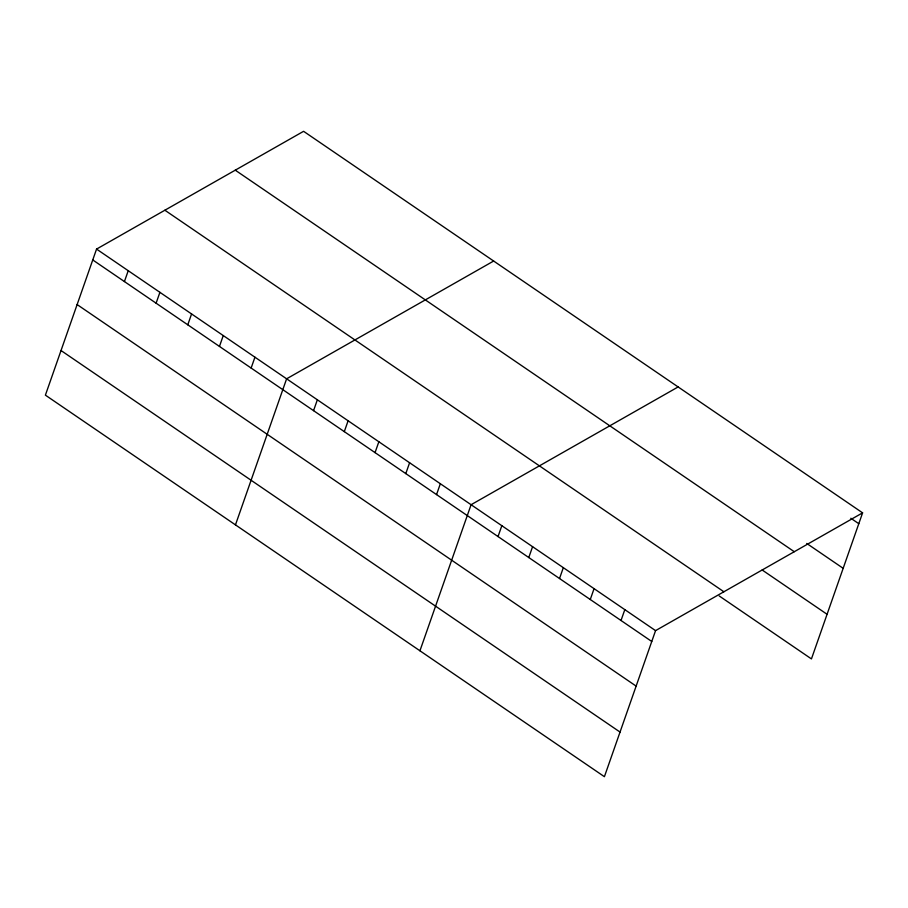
<?xml version="1.0" encoding="UTF-8"?>
<svg xmlns="http://www.w3.org/2000/svg" width="908" height="908" viewBox="0 0 908 908"><rect width="100%" height="100%" fill="white"/><g stroke="black" fill="none" stroke-linecap="round" stroke-linejoin="round"><path stroke-width="1.36" d="M96.554 249.087L45.4 395.15L604.41 776.692L655.565 630.629L862.6 512.85L303.59 131.308L96.554 249.087L655.565 630.629M124.43 281.559L128.232 270.709M156.108 303.181L159.91 292.331M187.786 324.803L191.577 313.952M219.464 346.425L223.254 335.574M251.141 368.046L254.932 357.196M235.467 524.881L286.61 378.818L493.657 261.027M313.555 410.654L317.357 399.804M344.302 431.641L348.104 420.79M375.049 452.627L378.852 441.765M405.797 473.601L409.599 462.751M436.544 494.588L440.346 483.737M419.939 650.786L471.082 504.723L678.128 386.944M498.027 536.56L501.829 525.709M528.774 557.546L532.576 546.695M559.521 578.532L563.323 567.682M590.268 599.518L594.07 588.656M621.015 620.493L624.817 609.643M862.6 512.85L811.446 658.913L719.215 595.954M850.83 518.264L858.798 523.7M806.735 543.449L843.169 568.317M235.263 170.171L794.273 551.712M762.164 569.986L827.075 614.285M164.87 210.225L723.88 591.766M92.752 259.949L651.762 641.479M77.123 304.566L636.133 686.107M61.029 350.533L620.039 732.075"/></g></svg>
